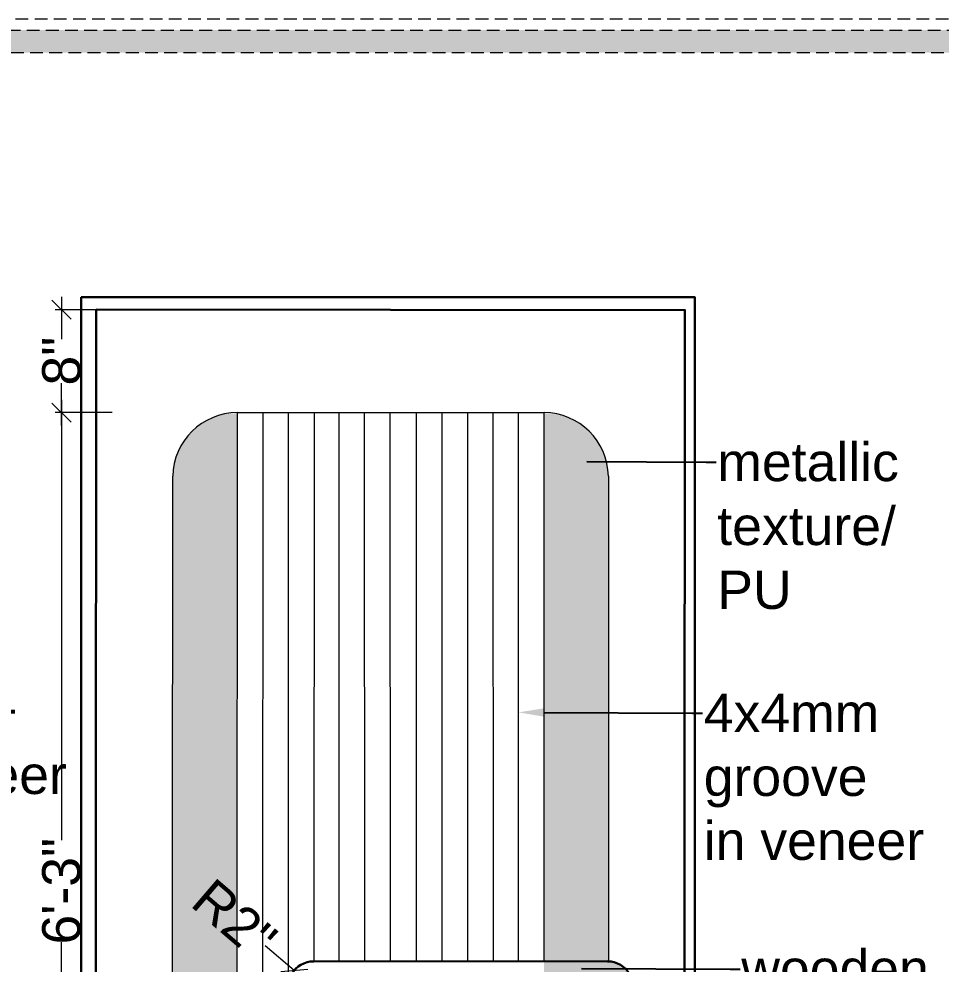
# Model space of a CAD drawing. Header units: millimetres. Extents: x 35877 to 3066687, y -650199 to -40525.
# Drawn here: x 147843.7 to 147915.9, y -180507 to -180433 of the extents above; entities that cross this region are included whole.
import ezdxf
from ezdxf import colors
from ezdxf.entities.mleader import LeaderData, LeaderLine
from ezdxf.math import Vec2, Vec3

# ---------------------------------------------------------------- set-up
doc = ezdxf.new("R2010")
doc.units = ezdxf.units.MM
doc.header["$MEASUREMENT"] = 0
doc.header["$PDMODE"] = 35
doc.linetypes.add('DASHED', pattern=[0.75, 0.5, -0.25])
doc.linetypes.add('DASHEDX2', pattern=[1.5, 1, -0.5])
doc.layers.get('Defpoints').update_dxf_attribs({"color": 220})
for name, color, linetype, lineweight in [('A8_FURNITURE', 32, 'Continuous', 30), ('Dimension', 10, 'DASHEDX2', 20), ('furniture dimensions', 1, 'DASHED', 0), ('LABALLING', 1, 'Continuous', 25), ('NAME PLATE', 7, 'Continuous', 25), ('wall', 7, 'Continuous', 30)]:
    doc.layers.add(name, color=color, linetype=linetype, lineweight=lineweight)
doc.styles.add('Arial', font='arial.ttf')
doc.styles.get("Standard").update_dxf_attribs({"font": 'arial.ttf', "height": 6})
doc.dimstyles.new('Archana', dxfattribs={"dimtxt": 2, "dimasz": 0.5, "dimexe": 0.5, "dimexo": 0.5, "dimgap": 0, "dimtad": 0, "dimzin": 0, "dimdsep": 46, "dimlunit": 4, "dimtxsty": 'Arial', "dimblk": 'OBLIQUE', "dimcen": 0, "dimdle": 1, "dimclrd": 256, "dimclre": 256, "dimclrt": 256, "dimadec": 0, "dimazin": 0, "dimtfac": 1, "dimtofl": 0, "dimtmove": 1, "dimatfit": 1, "dimldrblk": 'OBLIQUE', "dimfxl": 1, "dimfxlon": 1, "dimtolj": 1, "dimtzin": 0, "dimlwd": -1, "dimlwe": -1, "dimarcsym": 0})

# ---------------------------------------------------------------- blocks, each defined once
blk = doc.blocks.new('_Oblique')
at = {"layer": 'wall', "color": 0, "lineweight": -2}
blk.add_line((-0.5, -0.5), (0.5, 0.5), dxfattribs=at)
blk = doc.blocks.new('*D302')
at = {"layer": 'Defpoints', "color": 0, "linetype": 'Continuous', "lineweight": 0, "transparency": 16777216}
for p in [(147847.082, -180463.813), (147860.833, -180463.813, 531.984), (147860.74, -180538.749, -308.673)]:
    blk.add_point(p, dxfattribs=at)
at = {"layer": 'furniture dimensions', "color": 5, "linetype": 'Continuous', "transparency": 16777216}
for p, q in [((147847.082, -180462.813), (147847.082, -180497.286)), ((147846.702, -180463.813), (147846.582, -180463.813)), ((147847.082, -180539.749), (147847.082, -180505.277))]:
    blk.add_line(p, q, dxfattribs=at)
at = {"layer": 'furniture dimensions', "color": 5, "linetype": 'ByBlock', "transparency": 16777216}
blk.add_line((147846.788, -180538.749), (147846.582, -180538.749), dxfattribs=at)
at = {"layer": 'furniture dimensions', "color": 5, "linetype": 'Continuous', "transparency": 16777216, "xscale": 1.5, "yscale": 1.5, "zscale": 1.5}
for p, rotation in [((147847.082, -180463.813), 90), ((147847.082, -180538.749), 270)]:
    blk.add_blockref('_Oblique', p, dxfattribs=dict(at, rotation=rotation))
at = {"layer": 'furniture dimensions', "linetype": 'Continuous', "lineweight": 0, "transparency": 16777216, "insert": (147847.082, -180501.281), "char_height": 3, "attachment_point": 5, "rotation": 90, "style": 'Arial'}
blk.add_mtext('\\A1;6\'-3"', dxfattribs=at)
blk = doc.blocks.new('*D303')
at = {"layer": 'Defpoints', "color": 0, "linetype": 'Continuous', "lineweight": 0, "transparency": 16777216}
for p in [(147847.082, -180455.758), (147860.823, -180455.758), (147862.593, -180463.813, 2.395)]:
    blk.add_point(p, dxfattribs=at)
at = {"layer": 'furniture dimensions', "color": 5, "linetype": 'Continuous', "transparency": 16777216}
for p, q in [((147847.082, -180454.758), (147847.082, -180458.06)), ((147851.082, -180455.758), (147846.582, -180455.758)), ((147847.082, -180464.813), (147847.082, -180461.512))]:
    blk.add_line(p, q, dxfattribs=at)
at = {"layer": 'furniture dimensions', "color": 5, "linetype": 'ByBlock', "transparency": 16777216}
blk.add_line((147851.032, -180463.813), (147846.582, -180463.813), dxfattribs=at)
at = {"layer": 'furniture dimensions', "color": 5, "linetype": 'Continuous', "transparency": 16777216, "xscale": 1.5, "yscale": 1.5, "zscale": 1.5}
for p, rotation in [((147847.082, -180455.758), 90), ((147847.082, -180463.813), 270)]:
    blk.add_blockref('_Oblique', p, dxfattribs=dict(at, rotation=rotation))
at = {"layer": 'furniture dimensions', "linetype": 'Continuous', "lineweight": 0, "transparency": 16777216, "insert": (147847.082, -180459.786), "char_height": 3, "attachment_point": 5, "rotation": 90, "style": 'Arial'}
blk.add_mtext('\\A1;8"', dxfattribs=at)
blk = doc.blocks.new('*D305')
at = {"layer": 'Defpoints', "color": 0, "linetype": 'Continuous', "lineweight": 0, "transparency": 16777216}
for p in [(147865.291, -180507.469, 0.102), (147866.809, -180508.772, 0.102)]:
    blk.add_point(p, dxfattribs=at)
at = {"layer": 'furniture dimensions', "color": 5, "linetype": 'Continuous', "transparency": 16777216}
blk.add_line((147863.015, -180505.515), (147865.291, -180507.469), dxfattribs=at)
at = {"layer": 'furniture dimensions', "color": 5, "linetype": 'Continuous', "transparency": 16777216, "xscale": 1.5, "yscale": 1.5, "zscale": 1.5, "rotation": 319.3529738554117}
blk.add_blockref('_Oblique', (147865.291, -180507.469), dxfattribs=at)
at = {"layer": 'furniture dimensions', "linetype": 'Continuous', "lineweight": 0, "transparency": 16777216, "insert": (147860.618, -180503.457), "char_height": 3, "attachment_point": 5, "rotation": 319.35297, "style": 'Arial'}
blk.add_mtext('\\A1;R2"', dxfattribs=at)

msp = doc.modelspace()

# ---------------------------------------------------------------- hatches: boundary and pattern name
at = {"layer": 'Dimension', "true_color": 0xd39e00, "transparency": 33554687}
h = msp.add_hatch(color=42, dxfattribs=at)
h.paths.add_polyline_path([(147779.857, -180433.877), (147779.857, -180610.358), (148030.583, -180610.358), (148030.583, -180433.877)])
h.paths.add_polyline_path([(147781.617, -180435.637), (148028.824, -180435.637), (148028.824, -180608.598), (147781.617, -180608.598)], flags=16)
at = {"layer": 'NAME PLATE', "lineweight": 0, "true_color": 0x000000, "transparency": 33554687}
h = msp.add_hatch(color=18, dxfattribs=at)
h.dxf.hatch_style = 1
h.set_gradient(color1=(153, 155, 55), color2=(229, 232, 120), name='INVCYLINDER')
h.paths.add_polyline_path([(147889.869, -180468.843, 0.410988), (147884.832, -180463.861), (147884.832, -180506.807), (147889.869, -180506.803)], flags=17)
h.paths.add_polyline_path([(147889.869, -180510.821, 0.985229), (147889.807, -180506.822), (147884.832, -180506.807), (147884.832, -180533.768), (147860.77, -180533.768), (147860.77, -180463.86, 0.414244), (147855.787, -180468.843), (147855.74, -180533.792, 0.413988), (147860.74, -180538.796), (147884.789, -180538.815, 0.419656), (147889.898, -180533.787)])

# ---------------------------------------------------------------- linework, layer by layer
at = {"layer": 'A8_FURNITURE', "linetype": 'ByBlock', "lineweight": 15, "transparency": 33554687}
for p, q in [((147862.825, -180454.793, -47.948), (147862.825, -180454.792, -47.948)), ((147864.823, -180454.794, -47.948), (147864.823, -180454.794, -47.948)), ((147866.838, -180454.795, -47.948), (147866.838, -180454.796, -47.947)), ((147874.83, -180454.802, -47.948), (147874.83, -180454.802, -47.947)), ((147876.83, -180454.803, -47.948), (147876.83, -180454.804, -47.947)), ((147878.83, -180454.805, -47.948), (147878.83, -180454.806, -47.947)), ((147880.83, -180454.807, -47.948), (147880.83, -180454.807, -47.947)), ((147882.832, -180454.809, -47.947), (147882.832, -180454.808, -47.948)), ((147860.833, -180463.813, 531.984), (147860.771, -180533.72, -260.014)), ((147860.824, -180463.813, -42.334), (147884.832, -180463.815, 42.334)), ((147862.82, -180463.814, 2.395), (147862.779, -180533.721, -1.504)), ((147864.821, -180463.814, 2.394), (147864.808, -180510.77)), ((147866.836, -180463.814, 2.394), (147866.824, -180506.775, -0.001)), ((147868.808, -180506.772), (147868.794, -180463.814, -487.942)), ((147870.808, -180506.772), (147870.794, -180463.814, -487.913)), ((147872.808, -180506.771), (147872.794, -180463.814, -487.885)), ((147874.83, -180463.814, 2.388), (147874.834, -180506.771)), ((147876.83, -180463.814, 2.386), (147876.834, -180506.773)), ((147878.83, -180463.815, 2.385), (147878.834, -180506.777)), ((147880.831, -180463.815, -0.182), (147880.838, -180506.763, -160.219)), ((147882.829, -180506.761, -160.21), (147882.832, -180463.815, -0.183)), ((147889.869, -180468.795, -42.334), (147889.886, -180506.776, -172.478))]:
    msp.add_line(p, q, dxfattribs=at)
at = {"layer": 'A8_FURNITURE', "linetype": 'ByBlock', "transparency": 33554687}
msp.add_line((147866.809, -180506.772, 0.102), (147889.808, -180506.755), dxfattribs=at)
at = {"layer": 'A8_FURNITURE', "linetype": 'ByBlock', "lineweight": 15, "transparency": 33554687}
for points in [[(147884.832, -180454.811), (147884.832, -180454.81), (147860.825, -180454.791)], [(147884.829, -180506.759), (147884.832, -180463.815)], [(147855.743, -180533.929), (147855.787, -180468.795)]]:
    msp.add_lwpolyline(points, dxfattribs=at)
at = {"layer": 'A8_FURNITURE', "linetype": 'ByBlock', "transparency": 33554687}
for points in [[(147895.783, -180547.8), (147849.725, -180547.765), (147849.79, -180455.749)], [(147849.791, -180455.749), (147895.851, -180455.788), (147895.783, -180547.801)]]:
    msp.add_lwpolyline(points, dxfattribs=at)
at = {"layer": 'A8_FURNITURE', "linetype": 'ByBlock', "lineweight": 15, "transparency": 33554687}
for centre, start, end in [((147860.855, -180468.882, -42.334), 90.34687, 179.02144), ((147884.801, -180468.882, -42.334), 0.97856, 89.65313)]:
    msp.add_arc(centre, 5.069, start, end, dxfattribs=at)
at = {"layer": 'A8_FURNITURE', "linetype": 'ByBlock', "transparency": 33554687}
for centre, start, end in [((147866.809, -180508.772, 0.102), 90, 270.01595), ((147889.808, -180508.774), 269.98405, 90)]:
    msp.add_arc(centre, 2, start, end, dxfattribs=at)
at = {"layer": 'Dimension', "color": 42, "true_color": 0xd39e00, "transparency": 33554687, "elevation": 0.119}
for points in [[(147778.977, -180432.998), (148031.463, -180432.998), (148031.463, -180611.237), (147778.977, -180611.237)], [(147779.857, -180433.877), (148030.583, -180433.877), (148030.583, -180610.358), (147779.857, -180610.358)], [(147781.617, -180435.637), (148028.824, -180435.637), (148028.824, -180608.598), (147781.617, -180608.598)]]:
    msp.add_lwpolyline(points, close=True, dxfattribs=at)
at = {"layer": 'wall', "transparency": 33554687}
msp.add_lwpolyline([(147848.625, -180454.769), (147896.625, -180454.769), (147896.625, -180547.769), (147848.625, -180547.769)], close=True, dxfattribs=at)

# ---------------------------------------------------------------- dimensions: what is measured, and where the dimension line sits
at = {"layer": 'furniture dimensions', "color": 5, "linetype": 'Continuous', "lineweight": 0, "transparency": 33554687}
for base, p1, p2, picture, middle in [((147847.082, -180455.758), (147862.593, -180463.813, 2.395), (147860.823, -180455.758), '*D303', (147847.082, -180459.786)), ((147847.082, -180463.813), (147860.74, -180538.749, -308.673), (147860.833, -180463.813, 531.984), '*D302', (147847.082, -180501.281))]:
    dim = msp.add_linear_dim(base=base, p1=p1, p2=p2, angle=90, dimstyle='Archana', override={"dimtxt": 3, "dimasz": 1.5, "dimdec": 0, "dimclrd": 5, "dimclre": 5, "dimfxl": 4}, dxfattribs=at)
    dim.commit()
    dim.dimension.update_dxf_attribs({"geometry": picture, "text_midpoint": middle})
dim = msp.add_radius_dim(center=(147866.809, -180508.772, 0.102), mpoint=(147865.291, -180507.469, 0.102), dimstyle='Archana', override={"dimtxt": 3, "dimasz": 1.5, "dimdec": 0, "dimclrd": 5, "dimclre": 5, "dimfxl": 4}, dxfattribs=at)
dim.commit()
dim.dimension.update_dxf_attribs({"geometry": '*D305', "text_midpoint": (147860.618, -180503.457)})

# ---------------------------------------------------------------- leaders
at = {"layer": 'LABALLING', "lineweight": 5, "ltscale": 4, "transparency": 33554687}
ml = msp.add_multileader_mtext('Standard', dxfattribs=at)
ml.set_content('metallic \\Ptexture/\\PPU', color=256)
ml.set_leader_properties()
ml.build(insert=Vec2(0, 0))
ml.multileader.update_dxf_attribs({"dogleg_length": 28.276, "arrow_head_size": 2})
ctx = ml.context
ctx.base_point, ctx.char_height, ctx.arrow_head_size, ctx.landing_gap_size, ctx.plane_origin = Vec3(147898.297, -180467.706), 3, 2, 0.09, Vec3(147914.194, -180467.706)
notes = []
notes.append((ctx, [(0, (1, 1, 0), (147897.515, -180467.706), (1, 0), 0.782, [(0, [(147886.176, -180467.641)], 0, [])])]))
ctx.mtext.insert, ctx.mtext.flow_direction = Vec3(147898.387, -180466.18), 5
ml = msp.add_multileader_mtext('Standard', dxfattribs=at)
ml.set_content('{\\fArial|b0|i0|c0|p34;ply +\\Pveneer}', color=256)
ml.set_leader_properties()
ml.build(insert=Vec2(0, 0))
ml.multileader.update_dxf_attribs({"dogleg_length": 28.276, "arrow_head_size": 2})
ctx = ml.context
ctx.base_point, ctx.char_height, ctx.arrow_head_size, ctx.landing_gap_size, ctx.plane_origin = Vec3(147834.589, -180487.193), 3, 2, 0.09, Vec3(147850.486, -180487.193)
notes.append((ctx, [(0, (1, 1, 0), (147833.808, -180487.193), (1, 0), 0.782, [(0, [(147820.826, -180487.193)], 0, [])])]))
ctx.mtext.insert, ctx.mtext.flow_direction = Vec3(147834.679, -180485.668), 5
ml = msp.add_multileader_mtext('Standard', dxfattribs=at)
ml.set_content('4x4mm \\Pgroove \\Pin veneer', color=256)
ml.set_leader_properties()
ml.build(insert=Vec2(0, 0))
ml.multileader.update_dxf_attribs({"dogleg_length": 28.276, "arrow_head_size": 2})
ctx = ml.context
ctx.base_point, ctx.char_height, ctx.arrow_head_size, ctx.landing_gap_size, ctx.plane_origin = Vec3(147897.239, -180487.345), 3, 2, 0.09, Vec3(147913.136, -180487.345)
notes.append((ctx, [(0, (1, 1, 0), (147896.458, -180487.345), (1, 0), 0.782, [(0, [(147882.83, -180487.28)], 0, [])])]))
ctx.mtext.insert, ctx.mtext.flow_direction = Vec3(147897.329, -180485.821), 5
ml = msp.add_multileader_mtext('Standard', dxfattribs=at)
ml.set_content('wooden \\Phandle', color=256)
ml.set_leader_properties()
ml.build(insert=Vec2(0, 0))
ml.multileader.update_dxf_attribs({"dogleg_length": 28.276, "arrow_head_size": 2})
ctx = ml.context
ctx.base_point, ctx.char_height, ctx.arrow_head_size, ctx.landing_gap_size, ctx.plane_origin = Vec3(147900.173, -180507.385), 3, 2, 0.09, Vec3(147916.07, -180507.385)
notes.append((ctx, [(0, (1, 1, 0), (147899.392, -180507.385), (1, 0), 0.782, [(0, [(147885.764, -180507.32)], 0, [])])]))
ctx.mtext.insert, ctx.mtext.flow_direction = Vec3(147900.263, -180505.861), 5
for ctx, leaders in notes:
    for number, flags, end, landing, length, lines in leaders:
        leader = LeaderData()
        leader.index, (leader.has_last_leader_line, leader.has_dogleg_vector, leader.attachment_direction) = number, flags
        leader.last_leader_point, leader.dogleg_vector, leader.dogleg_length = Vec3(end), Vec3(landing), length
        for number, points, colour, breaks in lines:
            line = LeaderLine()
            line.index, line.vertices, line.color, line.breaks = number, Vec3.list(points), colors.encode_raw_color(colour), breaks
            leader.lines.append(line)
        ctx.leaders.append(leader)

doc.saveas('drawing.dxf')
